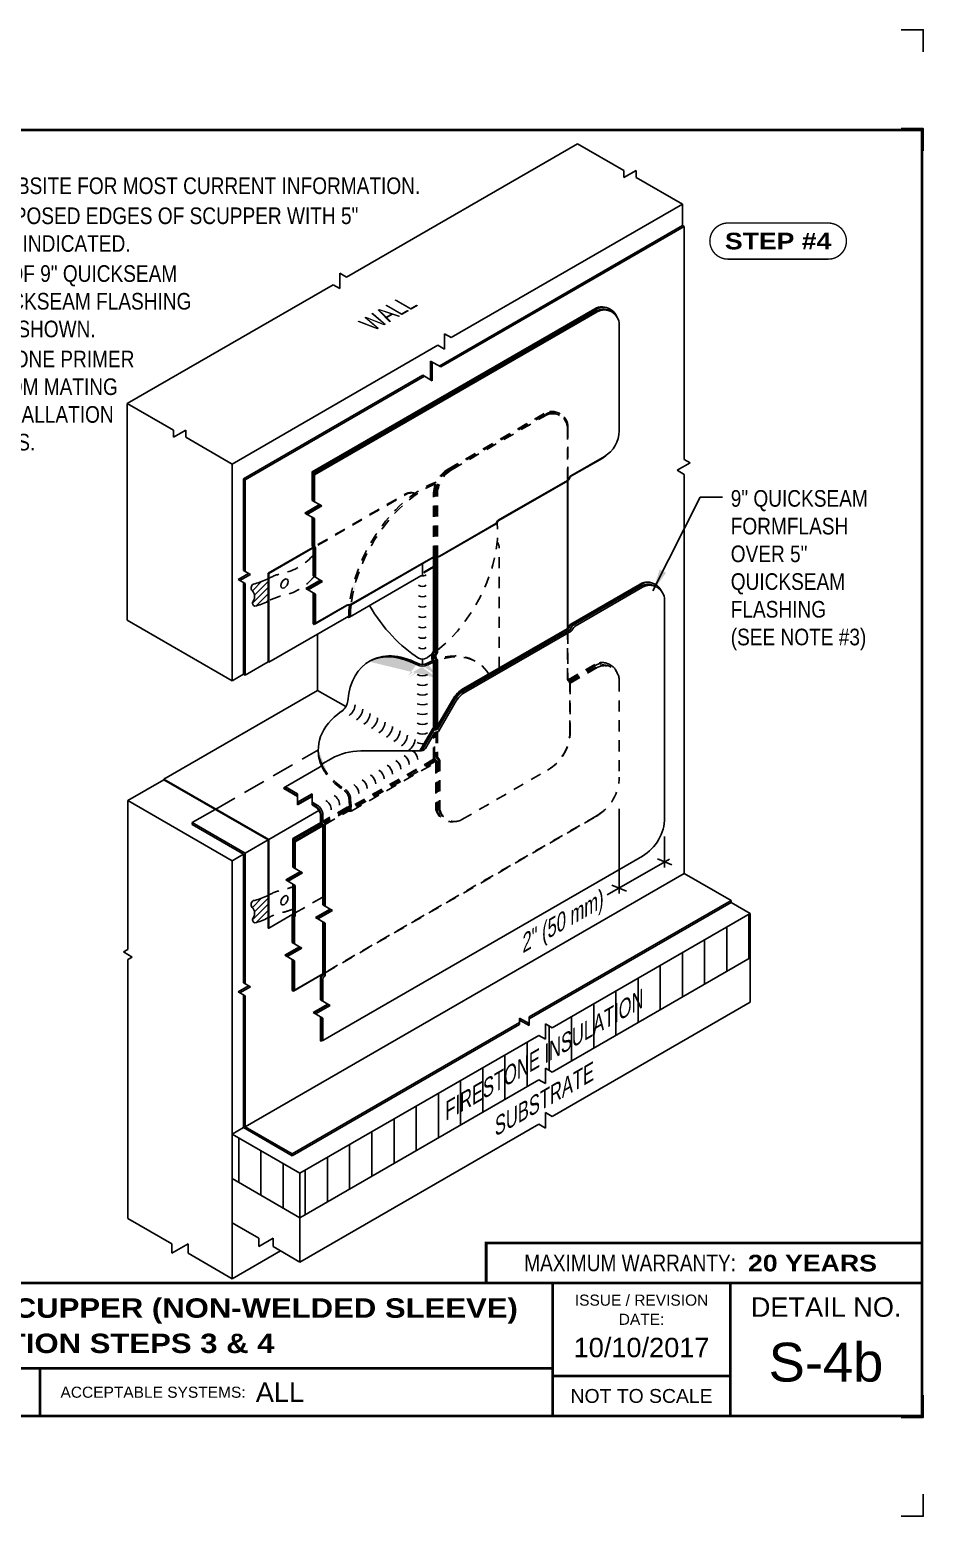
# Model space of a CAD drawing. Header units: inches. Extents: x 277.4 to 297.5, y 38.5 to 55.2.
# Drawn here: x 287.41 to 297.48, y 38.45 to 55.21 of the extents above; entities that cross this region are included whole.
import ezdxf
from ezdxf.enums import TextEntityAlignment as Align

# ---------------------------------------------------------------- set-up
doc = ezdxf.new("R2010")
doc.units = ezdxf.units.IN
doc.header["$MEASUREMENT"] = 0
doc.linetypes.add('HIDDEN', pattern=[0.375, 0.25, -0.125])
doc.linetypes.add('HIDDEN2', pattern=[0.1875, 0.125, -0.0625])
doc.layers.get('0').update_dxf_attribs({"linetype": 'CONTINUOUS'})
doc.layers.get('DEFPOINTS').update_dxf_attribs({"linetype": 'CONTINUOUS'})
for name, color, linetype in [('FSBP-ACCESSORY-OTHER', 7, 'CONTINUOUS'), ('FSBP-ANNO-NOTE', 7, 'CONTINUOUS'), ('FSBP-INSULATION', 7, 'CONTINUOUS'), ('FSBP-MEMBRANE', 7, 'CONTINUOUS'), ('FSBP-SEALANTS', 1, 'CONTINUOUS'), ('FSBP-SUBSTRATE-GENERIC', 9, 'CONTINUOUS'), ('FSBP-TTLB', 7, 'CONTINUOUS'), ('FSBP-TTLB-BORDER', 7, 'CONTINUOUS'), ('FSBP-TTLB-TEXT', 7, 'CONTINUOUS'), ('FSBP-WALL-CURB', 9, 'CONTINUOUS')]:
    doc.layers.add(name, color=color, linetype=linetype)
doc.styles.add('FSBP_ARIAL', font='arial.ttf')
doc.styles.add('FSBP_ARIAL_BOLD', font='')
doc.styles.add('FSBP_ARIAL_NAR', font='ARIALN.TTF')
doc.styles.get('FSBP_ARIAL_BOLD').set_extended_font_data('Arial Black')
doc.dimstyles.new('FSBP-LEADER', dxfattribs={"dimtxt": 0.1875, "dimasz": 0.25, "dimexe": 0.0625, "dimexo": 0.125, "dimgap": 0.125, "dimtad": 0, "dimtih": 1, "dimtoh": 1, "dimdec": 4, "dimzin": 0, "dimdsep": 46, "dimlunit": 4, "dimtxsty": 'FSBP_ARIAL_NAR', "dimcen": 0.09375, "dimclrd": 256, "dimclre": 256, "dimclrt": 256, "dimadec": 0, "dimazin": 0, "dimtfac": 1, "dimtdec": 4, "dimtofl": 0, "dimtmove": 0, "dimatfit": 3, "dimfxl": 0, "dimtolj": 1, "dimtzin": 0, "dimlwd": -1, "dimlwe": -1, "dimarcsym": 0})

# ---------------------------------------------------------------- blocks, each defined once
blk = doc.blocks.new('TTLB-EPDM_2')
at = {"layer": 'DEFPOINTS', "linetype": 'Continuous', "ltscale": 1.75}
for points in [[(20.016, 13.881), (20.016, 14.131), (19.766, 14.131)], [(20.016, -2.381), (20.016, -2.631), (19.766, -2.631)]]:
    blk.add_lwpolyline(points, dxfattribs=at)
at = {"layer": 'DEFPOINTS', "color": 1}
for points in [[(20.016, 12.766), (20.016, 13.016), (19.766, 13.016)], [(20.016, -1.266), (20.016, -1.516), (19.766, -1.516)]]:
    blk.add_lwpolyline(points, dxfattribs=at)
at = {"layer": 'FSBP-TTLB', "const_width": 0.0312}
blk.add_lwpolyline([(15.09, 0), (20, 0), (20, 0.451), (15.09, 0.451)], close=True, dxfattribs=at)
for points in [[(0, 0), (0, -1.5), (20, -1.5), (20, 0), (0, 0)], [(15.84, 0), (15.84, -0.964)], [(17.841, 0), (17.841, -1.5)], [(20, 0), (20, -1.5)], [(4.825, -0.964), (15.84, -0.964)], [(15.84, -0.964), (15.84, -1.5)], [(15.84, -1.049), (17.841, -1.049)]]:
    blk.add_lwpolyline(points, dxfattribs=at)
at = {"layer": 'FSBP-TTLB-BORDER', "const_width": 0.0312}
blk.add_lwpolyline([(20, 0), (20, 13), (0, 13), (0, 0)], dxfattribs=at)
at = {"layer": 'FSBP-TTLB-TEXT', "const_width": 0.0312}
blk.add_lwpolyline([(10.062, -0.964), (10.062, -1.5)], dxfattribs=at)
at = {"layer": 'FSBP-TTLB-TEXT', "style": 'FSBP_ARIAL_NAR'}
blk.add_text('MAXIMUM WARRANTY:', height=0.1875, dxfattribs=at).set_placement((17.905, 0.226), align=Align.MIDDLE_RIGHT)
at = {"layer": 'FSBP-TTLB-TEXT', "style": 'FSBP_ARIAL'}
for s, height, p in [('ISSUE / REVISION', 0.125, (16.841, -0.194)), ('DETAIL NO.', 0.2188, (18.921, -0.272)), ('DATE:', 0.125, (16.841, -0.41)), ('NOT TO SCALE', 0.15625, (16.841, -1.274))]:
    blk.add_text(s, height=height, dxfattribs=at).set_placement(p, align=Align.MIDDLE_CENTER)
blk.add_text('ACCEPTABLE SYSTEMS:', height=0.125, dxfattribs=at).set_placement((10.293, -1.232), align=Align.MIDDLE_LEFT)
at = {"layer": 'FSBP-TTLB-TEXT'}
for tag, height, style, p in [('MAXIMUM_WARRANTY', 0.188, 'FSBP_ARIAL_BOLD', (18.04, 0.224)), ('ACCPT_SYSTEMS', 0.219, 'FSBP_ARIAL', (12.494, -1.232))]:
    blk.add_attdef(tag, text='', height=height, dxfattribs=dict(at, style=style)).set_placement(p, align=Align.MIDDLE_LEFT)
for tag, height, style, p in [('DETAIL_DESCP_LINE_1', 0.219, 'FSBP_ARIAL_BOLD', (10.331, -0.283)), ('DETAIL_DESCP_LINE_2', 0.219, 'FSBP_ARIAL_BOLD', (10.331, -0.681)), ('ISSUE_REV_DATE', 0.219, 'FSBP_ARIAL', (16.841, -0.728)), ('DETAIL_NUMBER', 0.438, 'FSBP_ARIAL', (18.919, -0.893))]:
    blk.add_attdef(tag, text='', height=height, dxfattribs=dict(at, style=style)).set_placement(p, align=Align.MIDDLE_CENTER)

msp = doc.modelspace()

# ---------------------------------------------------------------- hatches: boundary and pattern name
at = {"layer": 'FSBP-ACCESSORY-OTHER'}
h = msp.add_hatch(dxfattribs=at)
h.set_pattern_fill('STEEL', color=256, scale=0.25, angle=90, style=0)
h.set_pattern_definition([(135, (114.723633, 25.63342), (-0.022097087, -0.022097087), []), (135, (114.708008, 25.63342), (-0.022097087, -0.022097087), [])])
h.paths.add_polyline_path([(290.602, 49.368, 0.060284), (290.601, 49.375), (290.096, 49.083), (290.102, 49.08)])
h = msp.add_hatch(dxfattribs=at)
h.set_pattern_fill('STEEL', color=256, scale=0.25, style=0)
h.set_pattern_definition([(45, (25.03788, -33.833046), (-0.022097087, 0.022097087), []), (45, (25.03788, -33.81742), (-0.022097087, 0.022097087), [])])
h.paths.add_polyline_path([(290.102, 49.08), (290.096, 49.083), (290.096, 48.083), (290.102, 48.08)])
h = msp.add_hatch(dxfattribs=at)
h.set_pattern_fill('STEEL', color=256, scale=0.25, style=0)
h.set_pattern_definition([(45, (25.03788, -34.333046), (-0.022097087, 0.022097087), []), (45, (25.03788, -34.31742), (-0.022097087, 0.022097087), [])])
h.paths.add_polyline_path([(290.102, 46.08), (289.505, 46.424), (289.498, 46.421), (290.096, 46.076), (290.096, 45.083), (290.102, 45.08)])
h.paths.add_polyline_path([(288.921, 46.762), (288.921, 46.754), (289.498, 46.421), (289.505, 46.424)])
at = {"layer": 'FSBP-INSULATION'}
h = msp.add_hatch(dxfattribs=at)
h.set_pattern_fill('LINE', color=256, scale=2, angle=90, style=0)
h.set_pattern_definition([(90, (138.76437, 25.63096), (-0.25, 2e-17), [])])
h.paths.add_polyline_path([(290.454, 42.317), (290.454, 41.817), (293.146, 43.372), (293.222, 43.328), (293.222, 43.502), (293.297, 43.458), (295.529, 44.747), (295.529, 45.247), (293.297, 43.958), (293.222, 44.002), (293.222, 43.828), (293.146, 43.872)])
h.paths.add_polyline_path([(290.454, 42.317), (289.69, 42.758), (289.69, 42.258), (290.454, 41.817)])
h.paths.add_polyline_path([(292.036, 42.845), (294.478, 44.19), (294.478, 44.526), (292.036, 43.181)], flags=24)
at = {"layer": 'FSBP-MEMBRANE'}
h = msp.add_hatch(color=256, dxfattribs=at)
h.paths.add_polyline_path([(294.784, 52.992), (294.765, 53.004), (292.022, 51.42), (292.042, 51.409)])
h.paths.add_polyline_path([(291.946, 51.464), (291.927, 51.476), (291.927, 51.265), (291.946, 51.253)])
h.paths.add_polyline_path([(291.859, 51.304), (291.84, 51.315), (289.817, 50.147), (289.837, 50.136)])
h.paths.add_polyline_path([(289.837, 50.136), (289.817, 50.147), (289.817, 49.114), (289.837, 49.103)])
h.paths.add_polyline_path([(289.896, 49.069), (289.876, 49.08), (289.758, 49.012), (289.778, 49.001)])
h.paths.add_polyline_path([(289.837, 48.967), (289.817, 48.978), (289.817, 47.945), (289.837, 47.934)])
h = msp.add_hatch(color=256, dxfattribs=at)
h.paths.add_polyline_path([(290.628, 48.849), (290.615, 48.857), (290.615, 48.527), (290.628, 48.52)])
h.paths.add_polyline_path([(290.71, 48.992), (290.697, 49), (290.533, 48.904), (290.546, 48.897)])
h.paths.add_polyline_path([(290.628, 49.369, 0.124612), (290.623, 49.383, -0.124612), (290.619, 49.396), (290.619, 49.699), (290.606, 49.707), (290.606, 49.396, 0.124612), (290.61, 49.382, -0.124612), (290.615, 49.369), (290.615, 49.047), (290.628, 49.04)])
h.paths.add_polyline_path([(290.701, 49.842), (290.688, 49.849), (290.523, 49.754), (290.536, 49.747)])
h.paths.add_polyline_path([(290.619, 50.192), (290.606, 50.199), (290.606, 49.897), (290.619, 49.889)])
h.paths.add_polyline_path([(293.469, 51.838), (293.469, 51.853), (290.606, 50.199), (290.619, 50.192)])
h.paths.add_polyline_path([(293.802, 52.03, -0.255923), (293.962, 52.033, 0.280048), (293.789, 52.037), (293.469, 51.853), (293.469, 51.838)])
for points in [[(292.003, 49.265, -0.045299), (291.99, 49.265, 0.00259), (291.99, 49.266), (291.99, 48.195, -0.145855), (291.981, 48.176, 0.145855), (291.972, 48.158), (291.972, 48.132, 0.145855), (291.981, 48.114, -0.145855), (291.99, 48.095), (291.99, 47.345, 0.056783), (291.996, 47.35), (292.003, 47.36), (292.003, 48.099, 0.145855), (291.994, 48.118, -0.145855), (291.985, 48.136), (291.985, 48.154, -0.145855), (291.994, 48.172, 0.145855), (292.003, 48.191)], [(293.509, 48.431, 0.219395), (293.53, 48.458, -0.108413), (293.582, 48.503), (294.313, 48.925, -0.250594), (294.47, 48.93, 0.285456), (294.294, 48.936), (293.532, 48.496, 0.219395), (293.511, 48.469, -0.219395), (293.491, 48.442), (292.305, 47.758, 0.131652), (292.183, 47.636), (292.004, 47.326, -0.16688), (291.982, 47.318, 0.16688), (291.96, 47.31), (291.829, 47.082, 0.16329), (291.869, 47.108), (291.97, 47.283, -0.16688), (291.992, 47.292, 0.16688), (292.014, 47.3), (292.202, 47.625, -0.131652), (292.324, 47.747)], [(290.712, 44.067), (290.693, 44.078), (290.693, 43.827), (290.712, 43.816)]]:
    msp.add_hatch(color=256, dxfattribs=at).paths.add_polyline_path(points)
h = msp.add_hatch(color=256, dxfattribs=at)
edge = h.paths.add_edge_path()
edge.add_ellipse((291.853, 49.07), major_axis=(-0.587, -1.016), ratio=0.57735, start_angle=307.1534, end_angle=314.0635, ccw=False)
edge.add_arc((291.012, 48.768), 0.0453, 269.6166, 294.0903, ccw=False)
edge.add_ellipse((291.835, 49.08), major_axis=(-0.587, -1.016), ratio=0.57735, start_angle=307.9427, end_angle=315)
edge.add_line((291.005, 48.601), (290.988, 48.591))
edge.add_line((290.988, 48.591), (290.991, 48.589))
edge.add_arc((291.002, 48.607), 0.0208, 240, 299.5978)
edge.add_line((291.012, 48.589), (291.012, 48.589))
edge.add_arc((291.002, 48.607), 0.0208, 300.4022, 358.0248)
h = msp.add_hatch(color=256, dxfattribs=at)
edge = h.paths.add_edge_path()
edge.add_ellipse((291.835, 47.08), major_axis=(0.587, -1.016), ratio=0.57735, start_angle=138.8588, end_angle=180.8455)
edge.add_ellipse((291.818, 47.07), major_axis=(0.587, -1.016), ratio=0.57735, start_angle=137.7928, end_angle=179.1545, ccw=False)
edge.add_arc((291.835, 48.162), 0.125, 245.9624, 296.1324)
edge.add_ellipse((291.853, 47.07), major_axis=(-0.587, -1.016), ratio=0.57735, start_angle=577.6643, end_angle=582.2072, ccw=False)
edge.add_line((291.959, 48.082), (291.959, 48.084))
edge.add_arc((291.923, 48.079), 0.0358, 8.4871, 30.2925)
edge.add_ellipse((291.835, 47.08), major_axis=(-0.587, -1.016), ratio=0.57735, start_angle=576.7703, end_angle=581.1412)
edge.add_arc((291.835, 48.18), 0.125, 243.4595, 296.5405, ccw=False)
h = msp.add_hatch(color=256, dxfattribs=at)
edge = h.paths.add_edge_path()
edge.add_ellipse((291.835, 47.1), major_axis=(-1.174, 0), ratio=0.57735, start_angle=0.8455, end_angle=14.9355, ccw=False)
edge.add_ellipse((291.835, 47.08), major_axis=(1.174, 0), ratio=0.57735, start_angle=179.1545, end_angle=193.9609)
edge.add_arc((290.652, 46.94), 0.05, 332.4786, 334.6534)
edge.add_arc((290.742, 46.897), 0.05, 145.1773, 154.6534, ccw=False)
h = msp.add_hatch(color=256, dxfattribs=at)
h.paths.add_polyline_path([(290.292, 46.674), (290.292, 46.674), (290.292, 46.653), (290.426, 46.575), (290.426, 46.597)])
h.paths.add_polyline_path([(290.591, 46.575), (290.591, 46.597), (290.426, 46.502), (290.426, 46.48)])
h.paths.add_polyline_path([(290.65, 46.468), (290.591, 46.502), (290.591, 46.48), (290.631, 46.457, -0.267949), (290.693, 46.349), (290.693, 46.285, 0.153487), (290.706, 46.262, -0.153487), (290.719, 46.239), (290.719, 45.339), (290.738, 45.329), (290.738, 46.25, 0.153487), (290.725, 46.273, -0.153487), (290.712, 46.296), (290.712, 46.36, 0.267949)])
h.paths.add_polyline_path([(290.82, 45.281), (290.802, 45.292), (290.637, 45.197), (290.656, 45.186)])
h.paths.add_polyline_path([(290.738, 45.138), (290.719, 45.149), (290.719, 44.564, -0.153487), (290.706, 44.541, 0.153487), (290.693, 44.519), (290.693, 44.268), (290.712, 44.257), (290.712, 44.508, -0.153487), (290.725, 44.531, 0.153487), (290.738, 44.553)])
h.paths.add_polyline_path([(290.794, 44.21), (290.776, 44.22), (290.611, 44.125), (290.63, 44.114)])
h = msp.add_hatch(color=256, dxfattribs=at)
h.paths.add_polyline_path([(295.312, 45.372), (295.312, 45.394), (293.036, 44.08), (293.036, 44.058)])
h.paths.add_polyline_path([(292.93, 44.066), (292.93, 44.044), (293.036, 43.983), (293.036, 44.005)])
h.paths.add_polyline_path([(292.93, 43.997), (292.93, 44.019), (290.365, 42.538), (290.365, 42.516)])
h.paths.add_polyline_path([(289.837, 44.317), (289.817, 44.328), (289.817, 42.832), (290.365, 42.516), (290.365, 42.538), (289.837, 42.843)])
h.paths.add_polyline_path([(289.896, 44.419), (289.876, 44.43), (289.758, 44.362), (289.778, 44.351)])
h.paths.add_polyline_path([(289.837, 45.926), (289.24, 46.271), (289.24, 46.249), (289.817, 45.915), (289.817, 44.464), (289.837, 44.453)])
h = msp.add_hatch(color=256, dxfattribs=at)
h.paths.add_polyline_path([(290.393, 44.714), (290.38, 44.721), (290.38, 44.392), (290.393, 44.384)])
h.paths.add_polyline_path([(290.475, 44.856), (290.462, 44.864), (290.298, 44.769), (290.311, 44.761)])
h.paths.add_polyline_path([(290.393, 45.199, -0.164799), (290.398, 45.213, 0.164799), (290.402, 45.226), (290.402, 45.563), (290.389, 45.571), (290.389, 45.234, -0.164799), (290.385, 45.22, 0.164799), (290.38, 45.207), (290.38, 44.911), (290.393, 44.904)])
h.paths.add_polyline_path([(290.485, 45.706), (290.472, 45.714), (290.307, 45.618), (290.32, 45.611)])
h.paths.add_polyline_path([(290.402, 46.056), (290.389, 46.064), (290.389, 45.761), (290.402, 45.754)])
h.paths.add_polyline_path([(290.712, 46.235, 0.075686), (290.707, 46.247), (290.389, 46.064), (290.402, 46.056)])
at = {"layer": 'FSBP-SEALANTS'}
h = msp.add_hatch(dxfattribs=at)
h.set_pattern_fill('ANSI31', color=256, scale=0.4, style=0)
h.set_pattern_definition([(45, (31.12521, -51.587417), (-0.035355339, 0.035355339), [])])
h.paths.add_polyline_path([(290.096, 49.022, -0.065045), (289.945, 48.965, 0.622721), (289.917, 48.887, -0.36093), (289.927, 48.768, 0.501334), (289.945, 48.712, 0.065045), (290.096, 48.768)])
h = msp.add_hatch(dxfattribs=at)
h.set_pattern_fill('ANSI31', color=256, scale=0.4, style=0)
h.set_pattern_definition([(45, (31.12521, -55.157913), (-0.035355339, 0.035355339), [])])
h.paths.add_polyline_path([(290.096, 45.451, -0.065045), (289.945, 45.395, 0.622721), (289.917, 45.316, -0.36093), (289.927, 45.197, 0.501334), (289.945, 45.141, 0.065045), (290.096, 45.198)])

# ---------------------------------------------------------------- linework, layer by layer
at = {"layer": 'FSBP-ACCESSORY-OTHER'}
for p, q in [((290.096, 48.083), (290.096, 49.083)), ((290.096, 49.083), (290.102, 49.08)), ((290.102, 48.08), (290.102, 49.08)), ((291.835, 49.052), (291.835, 49.08)), ((291.835, 48.055), (291.835, 48.115)), ((290.102, 48.08), (290.096, 48.083)), ((290.654, 47.762), (288.921, 46.762)), ((290.102, 46.08), (288.921, 46.762)), ((288.921, 46.754), (288.921, 46.762)), ((288.921, 46.754), (290.096, 46.076)), ((290.669, 46.407), (290.102, 46.08)), ((290.096, 46.076), (290.096, 45.083)), ((290.096, 45.083), (290.102, 45.08))]:
    msp.add_line(p, q, dxfattribs=at)
at = {"layer": 'FSBP-ACCESSORY-OTHER', "linetype": 'Continuous'}
for p, q in [((291.005, 48.601), (290.102, 48.08)), ((290.654, 47.762), (290.654, 48.398)), ((290.654, 47.762), (290.971, 47.579))]:
    msp.add_line(p, q, dxfattribs=at)
at = {"layer": 'FSBP-ACCESSORY-OTHER', "linetype": 'HIDDEN2', "flags": 128}
for points in [[(291.749, 49.984, 0.228645), (291.641, 49.976), (290.621, 49.387)], [(291.748, 49.983, 0.210649), (291.648, 49.972), (290.624, 49.381)], [(291.769, 49.974, 0.00333), (291.768, 49.975, 0.00333)], [(292.701, 48.016), (292.701, 49.364, 0.159264), (292.677, 49.437)]]:
    msp.add_lwpolyline(points, format="xyb", dxfattribs=at)
at = {"layer": 'FSBP-ACCESSORY-OTHER', "flags": 128}
for points in [[(290.601, 49.375), (290.096, 49.083)], [(290.602, 49.368), (290.102, 49.08)]]:
    msp.add_lwpolyline(points, dxfattribs=at)
at = {"layer": 'FSBP-ACCESSORY-OTHER', "linetype": 'HIDDEN2', "flags": 128}
for points in [[(291.835, 49.08), (291.835, 49.191)], [(291.959, 49.159), (291.835, 49.088)], [(291.959, 49.151), (291.835, 49.08)]]:
    msp.add_lwpolyline(points, dxfattribs=at)
at = {"layer": 'FSBP-ACCESSORY-OTHER'}
for points in [[(290.102, 46.08), (290.102, 45.08)], [(290.102, 45.08), (290.376, 45.238)]]:
    msp.add_lwpolyline(points, dxfattribs=at)
at = {"layer": 'FSBP-ACCESSORY-OTHER', "linetype": 'HIDDEN2'}
msp.add_lwpolyline([(290.402, 45.253), (290.712, 45.432)], dxfattribs=at)
at = {"layer": 'FSBP-ACCESSORY-OTHER', "linetype": 'Continuous'}
for centre in [(290.28, 48.967), (290.279, 45.396)]:
    msp.add_ellipse(centre, major_axis=(-0.0287, -0.0497), ratio=0.57735, dxfattribs=at)
at = {"layer": 'FSBP-ANNO-NOTE'}
for p, q in [((294.052, 45.471), (294.052, 46.427)), ((294.563, 45.766), (294.563, 46.114)), ((294.617, 45.86), (293.918, 45.456)), ((294.644, 45.794), (294.482, 45.863)), ((294.133, 45.498), (293.97, 45.568))]:
    msp.add_line(p, q, dxfattribs=at)
at = {"layer": 'FSBP-ANNO-NOTE', "const_width": 0.0156}
msp.add_lwpolyline([(295.277, 52.625), (296.409, 52.625, 1), (296.409, 53.032), (295.277, 53.032, 1)], format="xyb", close=True, dxfattribs=at)
at = {"layer": 'FSBP-INSULATION', "linetype": 'Continuous'}
for p, q in [((295.529, 45.247), (295.312, 45.372)), ((293.297, 43.958), (295.529, 45.247)), ((295.529, 45.247), (295.529, 44.747)), ((293.297, 43.458), (295.529, 44.747)), ((293.222, 43.828), (293.222, 44.002)), ((293.222, 44.002), (293.297, 43.958)), ((290.454, 42.317), (293.146, 43.872)), ((293.222, 43.828), (293.146, 43.872)), ((293.222, 43.328), (293.222, 43.502)), ((293.222, 43.502), (293.297, 43.458)), ((290.454, 41.817), (293.146, 43.372)), ((293.222, 43.328), (293.146, 43.372)), ((289.69, 42.758), (289.817, 42.832)), ((290.454, 42.317), (289.69, 42.758)), ((289.69, 42.758), (289.69, 42.258)), ((289.69, 42.258), (290.454, 41.817)), ((290.454, 42.317), (290.454, 41.817))]:
    msp.add_line(p, q, dxfattribs=at)
at = {"layer": 'FSBP-MEMBRANE', "linetype": 'Continuous'}
for p, q in [((294.765, 53.004), (292.022, 51.42)), ((294.784, 52.992), (292.042, 51.409)), ((294.784, 52.992), (294.765, 53.004)), ((294.784, 50.365), (294.784, 52.992)), ((291.927, 51.476), (292.042, 51.409)), ((291.927, 51.476), (291.927, 51.265)), ((291.946, 51.464), (291.946, 51.253)), ((291.84, 51.315), (289.817, 50.147)), ((291.859, 51.304), (289.837, 50.136)), ((291.946, 51.253), (291.84, 51.315)), ((294.85, 50.327), (294.706, 50.244)), ((294.85, 50.327), (294.784, 50.365)), ((289.817, 50.147), (289.837, 50.136)), ((289.817, 50.147), (289.817, 49.114)), ((289.837, 50.136), (289.837, 49.103)), ((294.706, 50.244), (294.784, 50.198)), ((294.784, 45.699), (294.784, 50.198)), ((290.675, 49.857), (290.51, 49.762)), ((290.688, 49.849), (290.523, 49.754)), ((290.701, 49.842), (290.536, 49.747)), ((290.701, 49.842), (290.593, 49.904)), ((290.51, 49.762), (290.619, 49.699)), ((289.896, 49.069), (289.817, 49.114)), ((289.876, 49.08), (289.758, 49.012)), ((289.758, 49.012), (289.837, 48.967)), ((289.896, 49.069), (289.778, 49.001)), ((289.817, 48.978), (289.817, 47.945)), ((289.837, 48.967), (289.837, 47.934)), ((290.684, 49.007), (290.52, 48.912)), ((290.697, 49), (290.533, 48.904)), ((290.71, 48.992), (290.546, 48.897)), ((290.71, 48.992), (290.602, 49.055)), ((290.52, 48.912), (290.628, 48.849)), ((290.591, 46.597), (290.426, 46.502)), ((290.426, 46.472), (290.426, 46.597)), ((290.591, 46.575), (290.426, 46.48)), ((290.591, 46.567), (290.426, 46.472)), ((290.591, 46.597), (290.591, 46.472)), ((289.817, 45.915), (289.817, 44.464)), ((289.837, 45.926), (289.837, 44.453)), ((290.485, 45.706), (290.376, 45.769)), ((289.837, 42.843), (294.784, 45.699)), ((290.459, 45.721), (290.294, 45.626)), ((290.294, 45.626), (290.402, 45.563)), ((290.472, 45.714), (290.307, 45.618)), ((290.485, 45.706), (290.32, 45.611)), ((290.794, 45.296), (290.63, 45.201)), ((290.802, 45.292), (290.637, 45.197)), ((290.82, 45.281), (290.656, 45.186)), ((290.82, 45.281), (290.712, 45.344)), ((293.036, 44.08), (295.312, 45.394)), ((293.036, 44.058), (295.312, 45.372)), ((295.312, 45.372), (295.312, 45.394)), ((290.63, 45.201), (290.738, 45.138)), ((290.45, 44.871), (290.285, 44.776)), ((290.285, 44.776), (290.393, 44.714)), ((290.462, 44.864), (290.298, 44.769)), ((290.475, 44.856), (290.311, 44.761)), ((290.475, 44.856), (290.367, 44.919)), ((289.876, 44.43), (289.758, 44.362)), ((289.896, 44.419), (289.778, 44.351)), ((289.896, 44.419), (289.817, 44.464)), ((289.758, 44.362), (289.837, 44.317)), ((289.817, 44.328), (289.817, 42.832)), ((289.837, 44.317), (289.837, 42.843)), ((290.794, 44.21), (290.686, 44.272)), ((290.768, 44.225), (290.604, 44.129)), ((290.604, 44.129), (290.712, 44.067)), ((290.776, 44.22), (290.611, 44.125)), ((290.794, 44.21), (290.63, 44.114)), ((290.365, 42.538), (292.93, 44.019)), ((290.365, 42.516), (292.93, 43.997)), ((292.93, 44.066), (293.036, 44.005)), ((292.93, 44.066), (292.93, 43.997)), ((293.036, 43.983), (292.93, 44.044)), ((293.036, 43.983), (293.036, 44.08)), ((290.365, 42.516), (289.817, 42.832))]:
    msp.add_line(p, q, dxfattribs=at)
at = {"layer": 'FSBP-MEMBRANE'}
for p, q in [((290.593, 50.228), (290.606, 50.22)), ((290.606, 50.22), (290.606, 50.199)), ((290.619, 50.192), (290.606, 50.199)), ((292.003, 49.272), (292.003, 49.286)), ((291.012, 48.589), (291.818, 49.054)), ((290.615, 48.507), (290.602, 48.514)), ((290.628, 48.52), (290.615, 48.527)), ((290.615, 48.527), (290.615, 48.507)), ((290.628, 48.52), (290.628, 48.52)), ((290.991, 48.589), (290.988, 48.591)), ((289.837, 47.934), (289.817, 47.945)), ((290.096, 48.083), (289.837, 47.934)), ((290.274, 46.663), (290.292, 46.674)), ((290.274, 46.663), (290.274, 46.655)), ((290.292, 46.653), (290.274, 46.663)), ((290.274, 46.655), (290.426, 46.567)), ((290.292, 46.674), (290.292, 46.674)), ((290.292, 46.674), (290.292, 46.653)), ((290.292, 46.674), (290.426, 46.597)), ((290.292, 46.653), (290.426, 46.575)), ((290.591, 46.502), (290.65, 46.468)), ((290.591, 46.48), (290.631, 46.457)), ((289.24, 46.271), (289.498, 46.421)), ((289.837, 45.926), (289.24, 46.271)), ((289.24, 46.271), (289.24, 46.249)), ((290.693, 46.349), (290.693, 46.285)), ((290.712, 46.36), (290.712, 46.296)), ((289.817, 45.915), (289.24, 46.249)), ((290.719, 46.239), (290.719, 45.339)), ((290.738, 46.25), (290.738, 45.329)), ((290.096, 46.076), (289.837, 45.926)), ((290.376, 46.092), (290.389, 46.085)), ((290.389, 46.064), (290.402, 46.056)), ((295.312, 45.394), (294.784, 45.699)), ((290.719, 45.149), (290.719, 44.564)), ((290.738, 45.138), (290.738, 44.553)), ((290.38, 44.371), (290.71, 44.561)), ((290.393, 44.384), (290.712, 44.568)), ((290.38, 44.371), (290.367, 44.378)), ((290.393, 44.384), (290.38, 44.392)), ((290.393, 44.384), (290.393, 44.384)), ((290.686, 43.81), (290.693, 43.806)), ((290.712, 43.816), (290.693, 43.827)), ((290.693, 43.806), (290.711, 43.817)), ((290.693, 43.806), (290.693, 43.806)), ((290.365, 42.538), (289.837, 42.843)), ((290.365, 42.516), (290.365, 42.538))]:
    msp.add_line(p, q, dxfattribs=at)
at = {"layer": 'FSBP-MEMBRANE', "linetype": 'HIDDEN2'}
for p, q in [((293.477, 47.882), (293.776, 48.055)), ((293.484, 47.871), (293.789, 48.047)), ((293.496, 47.857), (293.789, 48.026)), ((293.5, 47.845), (293.5, 47.3)), ((291.985, 46.95), (291.985, 46.455)), ((291.998, 46.957), (291.998, 46.448)), ((290.738, 44.578), (293.789, 46.339))]:
    msp.add_line(p, q, dxfattribs=at)
at = {"layer": 'FSBP-MEMBRANE', "linetype": 'HIDDEN'}
msp.add_line((289.505, 46.424), (290.662, 47.092), dxfattribs=at)
at = {"layer": 'FSBP-MEMBRANE', "flags": 128}
for points in [[(290.593, 49.904), (290.593, 50.228), (293.776, 52.065, -0.280012), (293.949, 52.061)], [(290.606, 50.22), (293.789, 52.058, -0.470217), (294.029, 51.969)], [(290.606, 49.897), (290.606, 50.199), (293.789, 52.037, -0.280041), (293.962, 52.033)], [(290.619, 49.889), (290.619, 50.192), (293.802, 52.03, -0.57735), (294.052, 51.885), (294.052, 50.689, -0.267949), (293.885, 50.4), (293.507, 50.182, 0.219395), (293.487, 50.155, -0.19907), (293.469, 50.13)]]:
    msp.add_lwpolyline(points, format="xyb", dxfattribs=at)
at = {"layer": 'FSBP-MEMBRANE', "linetype": 'HIDDEN2'}
for points in [[(292.125, 50.258), (293.211, 50.885)], [(293.474, 48.411), (293.474, 47.89)], [(291.972, 47.003), (291.972, 47.285)], [(291.959, 46.995), (291.959, 47.263)]]:
    msp.add_lwpolyline(points, dxfattribs=at)
for points in [[(292.138, 50.25), (293.224, 50.877, -0.57735), (293.474, 50.733), (293.474, 50.134)], [(292.169, 50.253), (293.219, 50.86, -0.57735), (293.469, 50.715), (293.469, 50.13)], [(293.379, 50.863, 0.280048), (293.206, 50.867)], [(293.385, 50.881, 0.280048), (293.211, 50.885)], [(291.959, 49.268), (291.959, 49.969, -0.267949), (292.125, 50.258)], [(291.972, 49.271), (291.972, 49.962, -0.267949), (292.138, 50.25)], [(291.99, 49.272), (291.99, 49.972, -0.267949), (292.156, 50.261)], [(292.003, 49.272), (292.003, 49.965, -0.267949), (292.169, 50.253)], [(292.003, 47.293), (292.003, 47.021, 0.153487), (292.016, 46.998, -0.153487), (292.029, 46.975), (292.029, 46.45, 0.57735), (292.279, 46.306), (293.245, 46.864, 0.267949), (293.495, 47.297), (293.495, 47.842, 0.153487), (293.482, 47.865, -0.153487), (293.469, 47.887), (293.469, 48.408)], [(293.5, 47.845), (293.802, 48.019, -0.577373), (294.052, 47.875), (294.052, 46.785, -0.267949), (293.802, 46.352), (290.738, 44.583)], [(293.474, 47.89, 0.153487), (293.487, 47.868, -0.153487), (293.5, 47.845, 9.315495)], [(291.99, 47.291), (291.99, 47.013, 0.153487), (292.003, 46.99, -0.153487), (292.016, 46.968), (292.016, 46.458, 0.280048), (292.105, 46.31)], [(291.961, 46.987), (291.032, 46.451, -0.137329), (291.009, 46.448, 0.137329), (290.987, 46.444), (290.715, 46.287)], [(291.968, 46.976), (291.034, 46.437, -0.137329), (291.012, 46.434, 0.137329), (290.989, 46.431), (290.722, 46.276)], [(291.98, 46.962), (291.038, 46.418, -0.137329), (291.015, 46.415, 0.137329), (290.992, 46.412), (290.733, 46.262)], [(290.738, 46.25), (290.995, 46.398, -0.137329), (291.017, 46.401, 0.137329), (291.04, 46.405), (291.985, 46.95)], [(291.959, 46.995, 0.153487), (291.972, 46.972, -0.153487), (291.985, 46.95, 9.315495)], [(291.972, 47.003, 0.153487), (291.985, 46.98, -0.153487), (291.998, 46.957, 9.315495)], [(291.007, 46.538, 0.235842), (290.951, 46.634)]]:
    msp.add_lwpolyline(points, format="xyb", dxfattribs=at)
at = {"layer": 'FSBP-MEMBRANE'}
for points in [[(293.914, 50.419, -0.050608), (293.859, 50.379), (293.513, 50.18, 0.219395), (293.492, 50.153, -0.219395), (293.472, 50.126)], [(290.602, 49.055), (290.602, 49.368, 0.124612), (290.597, 49.382, -0.124612), (290.593, 49.395), (290.593, 49.714)], [(290.615, 49.047), (290.615, 49.369, 0.124612), (290.61, 49.382, -0.124612), (290.606, 49.396), (290.606, 49.707)], [(290.628, 49.04), (290.628, 49.369, 0.124612), (290.623, 49.383, -0.124612), (290.619, 49.396), (290.619, 49.699)], [(292.666, 49.641), (292.026, 49.271, -0.134379), (291.99, 49.265, 0.134379), (291.955, 49.26), (291.03, 48.726)], [(292.663, 49.645), (292.027, 49.277, -0.134379), (291.991, 49.272, 0.134379), (291.956, 49.266), (291.031, 48.733)], [(292.689, 49.68, 0.219395), (292.675, 49.662, -0.19907), (292.663, 49.645, -0.19907)], [(292.694, 49.677, 0.219395), (292.68, 49.659, -0.219395), (292.666, 49.641)], [(291.99, 49.266), (291.99, 48.195, -0.145855), (291.981, 48.176, 0.145855), (291.972, 48.158), (291.972, 48.132, 0.145855), (291.981, 48.114, -0.145855), (291.99, 48.095), (291.99, 47.345)], [(292.003, 49.265), (292.003, 48.191, -0.145855), (291.994, 48.172, 0.145855), (291.985, 48.154), (291.985, 48.136, 0.145855), (291.994, 48.118, -0.145855), (292.003, 48.099), (292.003, 47.36)], [(290.292, 46.674), (290.681, 46.899, 0.129461), (290.697, 46.918, -0.129461), (290.713, 46.938), (290.805, 46.991, -0.131652), (291.139, 47.08), (291.806, 47.08, 0.243803), (291.869, 47.108), (291.97, 47.283, -0.16688), (291.992, 47.292, 0.16688), (292.014, 47.3), (292.202, 47.625, -0.131652), (292.324, 47.747), (293.509, 48.431, 0.219395), (293.53, 48.458, -0.108413), (293.582, 48.503), (294.313, 48.925, -0.57735), (294.563, 48.781), (294.563, 46.328, -0.267949), (294.313, 45.895), (290.712, 43.816)], [(291.806, 47.08), (291.952, 47.334, -0.16688), (291.974, 47.342, 0.16688), (291.996, 47.35), (292.176, 47.661, -0.131652), (292.298, 47.783), (293.465, 48.457, 0.219395), (293.486, 48.484, -0.219395), (293.507, 48.51), (294.287, 48.961)], [(292, 47.339), (292.183, 47.656, -0.131652), (292.305, 47.778), (293.473, 48.452, 0.219395), (293.493, 48.479, -0.219395), (293.514, 48.506), (294.294, 48.957, -0.443615), (294.529, 48.881)], [(294.287, 48.961, -0.27466), (294.457, 48.959, -0.27466)], [(294.294, 48.936, -0.285456), (294.47, 48.93, -0.285456)], [(292.004, 47.326), (292.183, 47.636, -0.131652), (292.305, 47.758), (293.491, 48.442, 0.219395), (293.511, 48.469, -0.219395), (293.532, 48.496), (294.294, 48.936)], [(291.03, 48.726, -0.134379), (291.007, 48.723, 0.134379), (290.983, 48.719)], [(291.031, 48.733, -0.134379), (291.007, 48.729, 0.134379), (290.984, 48.725)], [(291.959, 48.205, -0.145855), (291.95, 48.187, 0.145855), (291.941, 48.168, 2.072619)], [(291.959, 48.084, 0.145855), (291.95, 48.103, -0.145855), (291.941, 48.121, -2.072619)], [(291.972, 48.201, -0.145855), (291.963, 48.182, 0.145855), (291.954, 48.164, 2.072619)], [(291.972, 48.089, 0.145855), (291.963, 48.108, -0.145855), (291.954, 48.126, -2.072619)], [(291.956, 47.323, -0.16688), (291.978, 47.331, 0.16688), (292, 47.339, -2.106412)], [(291.96, 47.31, -0.16688), (291.982, 47.318, 0.16688), (292.004, 47.326, -2.106412)], [(290.591, 46.472), (290.624, 46.453, -0.267949), (290.686, 46.345), (290.686, 46.281)], [(290.686, 46.281, 0.153487), (290.699, 46.258, -0.153487), (290.712, 46.235, 9.315495)], [(290.693, 46.285, 0.153487), (290.706, 46.262, -0.153487), (290.719, 46.239, 9.315495)], [(290.712, 46.296, 0.153487), (290.725, 46.273, -0.153487), (290.738, 46.25, 9.315495)], [(290.376, 45.578), (290.376, 45.241, -0.164799), (290.372, 45.228, 0.164799), (290.367, 45.214), (290.367, 44.919)], [(290.389, 45.571), (290.389, 45.234, -0.164799), (290.385, 45.22, 0.164799), (290.38, 45.207), (290.38, 44.911)], [(290.402, 45.563), (290.402, 45.226, -0.164799), (290.398, 45.213, 0.164799), (290.393, 45.199), (290.393, 44.904)], [(290.686, 44.523, -0.153487), (290.699, 44.546, 0.153487), (290.712, 44.568, -9.315495)], [(290.693, 44.519, -0.153487), (290.706, 44.541, 0.153487), (290.719, 44.564, -9.315495)], [(290.712, 44.508, -0.153487), (290.725, 44.531, 0.153487), (290.738, 44.553, -9.315495)]]:
    msp.add_lwpolyline(points, format="xyb", dxfattribs=at)
for points in [[(293.469, 50.13), (292.689, 49.68)], [(293.472, 50.126), (292.694, 49.677)], [(293.469, 48.459), (293.469, 50.124)], [(293.474, 50.127), (293.474, 48.463)], [(291.959, 48.205), (291.959, 49.262)], [(291.972, 48.201), (291.972, 49.265)], [(290.602, 48.514), (290.602, 48.864)], [(290.615, 48.527), (290.615, 48.857)], [(290.984, 48.725), (290.628, 48.52), (290.628, 48.849)], [(290.983, 48.719), (290.615, 48.507)], [(291.941, 48.121), (291.941, 48.168)], [(291.954, 48.126), (291.954, 48.164)], [(291.959, 47.338), (291.959, 48.084)], [(291.972, 47.342), (291.972, 48.089)], [(291.816, 47.08), (291.956, 47.323)], [(291.829, 47.082), (291.96, 47.31)], [(290.689, 46.272), (290.376, 46.092)], [(290.696, 46.261), (290.389, 46.085)], [(290.707, 46.247), (290.389, 46.064)], [(290.402, 46.056), (290.712, 46.235)], [(290.712, 46.235), (290.712, 45.344)], [(290.376, 46.092), (290.376, 45.769)], [(290.389, 46.085), (290.389, 45.761)], [(290.402, 46.056), (290.402, 45.754)], [(290.712, 45.153), (290.712, 44.568)], [(290.367, 44.729), (290.367, 44.378)], [(290.38, 44.721), (290.38, 44.371)], [(290.393, 44.714), (290.393, 44.384)], [(290.686, 44.272), (290.686, 44.523)], [(290.693, 44.268), (290.693, 44.519)], [(290.712, 44.257), (290.712, 44.508)], [(290.686, 43.81), (290.686, 44.082)], [(290.693, 43.806), (290.693, 44.078)], [(290.712, 43.816), (290.712, 44.067)]]:
    msp.add_lwpolyline(points, dxfattribs=at)
for centre, radius, start, end in [((291.835, 49.019), 0.0833, 238.4529, 301.5471), ((291.835, 49.136), 0.0833, 258.1584, 301.5471), ((291.835, 48.901), 0.0833, 238.4529, 301.5471), ((291.835, 48.784), 0.0833, 238.4529, 301.5471), ((291.002, 48.607), 0.0208, 240, 359.1956), ((291.835, 48.667), 0.0833, 238.4529, 301.5471), ((291.835, 48.55), 0.0833, 238.4529, 301.5471), ((291.835, 48.433), 0.0833, 238.4529, 301.5471), ((291.835, 48.316), 0.0833, 238.4529, 301.5471), ((291.835, 48.198), 0.0833, 238.4529, 301.5471), ((291.835, 48.162), 0.125, 242.4795, 297.5205), ((291.835, 48.052), 0.125, 242.4795, 297.5205), ((291.835, 48.18), 0.125, 243.4595, 296.5405), ((291.835, 47.942), 0.125, 242.4795, 297.5205), ((290.827, 47.662), 0.167, 305.4715, 354.5285), ((291.835, 47.833), 0.125, 242.4795, 297.5205), ((291.835, 47.723), 0.125, 242.4795, 297.5205), ((290.911, 47.614), 0.167, 305.4715, 354.5285), ((290.995, 47.565), 0.167, 305.4715, 354.5285), ((291.079, 47.517), 0.167, 305.4715, 354.5285), ((291.164, 47.468), 0.167, 305.4715, 354.5285), ((291.835, 47.614), 0.125, 242.4795, 297.5205), ((291.248, 47.419), 0.167, 305.4715, 354.5285), ((291.332, 47.371), 0.167, 305.4715, 354.5285), ((291.417, 47.322), 0.167, 305.4715, 354.5285), ((291.835, 47.504), 0.125, 242.4795, 297.5205), ((291.835, 47.395), 0.125, 242.4795, 297.5205), ((291.501, 47.273), 0.167, 305.4715, 354.5285), ((291.585, 47.225), 0.167, 305.4715, 354.5285), ((291.835, 47.285), 0.125, 242.4795, 278.1388), ((291.467, 46.868), 0.125, 2.4795, 57.5205), ((291.562, 46.922), 0.125, 2.4795, 57.5205), ((291.657, 46.977), 0.125, 2.4795, 57.5205), ((291.183, 46.704), 0.125, 2.4795, 57.5205), ((291.278, 46.758), 0.125, 2.4795, 57.5205), ((291.372, 46.813), 0.125, 2.4795, 57.5205), ((290.993, 46.594), 0.125, 2.4795, 57.5205), ((291.088, 46.649), 0.125, 2.4795, 57.5205), ((290.568, 46.349), 0.125, 0, 60), ((290.587, 46.36), 0.125, 0, 60), ((290.682, 46.414), 0.125, 0, 60), ((290.776, 46.469), 0.125, 0, 60)]:
    msp.add_arc(centre, radius, start, end, dxfattribs=at)
at = {"layer": 'FSBP-MEMBRANE', "linetype": 'HIDDEN2'}
for centre, radius, start, end in [((293.859, 47.91), 0.167, 57.4208, 120), ((293.872, 47.903), 0.167, 19.2111, 120.0541), ((293.872, 47.882), 0.167, 57.4492, 120.0307), ((293, 47.3), 0.5, 300, 0), ((290.899, 46.539), 0.125, 2.4795, 57.5205), ((292.151, 46.455), 0.167, 180, 242.5792), ((292.164, 46.448), 0.167, 180, 280.7348), ((293.539, 46.772), 0.5, 300, 316.8131)]:
    msp.add_arc(centre, radius, start, end, dxfattribs=at)
for centre, major_axis, start_param, end_param in [((291.835, 49.08), (-0.587, -1.016), 3.739092, 5.368437), ((291.853, 49.07), (-0.587, -1.016), 3.770698, 5.354691), ((291.853, 49.07), (-0.587, -1.016), 0.967123, 2.46662), ((291.835, 47.08), (-0.587, -1.016), 9.41002, 10.013838), ((291.853, 47.07), (-0.587, -1.016), 9.13451, 10.028451), ((291.835, 47.08), (-1.174, 0), 0.243664, 0.718049), ((291.835, 47.1), (1.174, 0), 3.402265, 3.878248), ((291.835, 47.08), (-0.587, -1.016), 5.565137, 5.666109), ((291.853, 47.07), (-0.587, -1.016), 5.54653, 5.650555)]:
    msp.add_ellipse(centre, major_axis=major_axis, ratio=0.57735, start_param=start_param, end_param=end_param, dxfattribs=at)
at = {"layer": 'FSBP-MEMBRANE'}
for centre, major_axis, start_param, end_param in [((291.835, 49.08), (-0.587, -1.016), 5.374614, 5.497787), ((291.853, 49.07), (-0.587, -1.016), 5.360838, 5.481443), ((291.818, 49.07), (0.587, -1.016), 4.724249, 5.466118), ((291.818, 47.07), (0.587, -1.016), 2.404937, 3.822563), ((291.835, 47.08), (0.587, -1.016), 2.423544, 3.15635), ((291.853, 49.07), (-0.587, -1.016), 0.817068, 0.892416), ((291.835, 47.08), (-0.587, -1.016), 10.066541, 10.142827), ((291.853, 47.07), (-0.587, -1.016), 10.082144, 10.161433), ((291.835, 47.1), (-1.174, 0), -0.68097, 0.260673), ((291.835, 47.08), (1.174, 0), 3.126835, 3.385257)]:
    msp.add_ellipse(centre, major_axis=major_axis, ratio=0.57735, start_param=start_param, end_param=end_param, dxfattribs=at)
at = {"layer": 'FSBP-SEALANTS', "linetype": 'HIDDEN2', "flags": 128}
for points in [[(290.102, 49.025, -0.068989), (290.262, 49.084, 0.156408), (290.591, 49.274, -0.006654), (290.602, 49.286, -0.006654)], [(290.616, 49.047, 0.014706), (290.591, 49.02, -0.156408), (290.262, 48.831, 0.068989), (290.102, 48.772)], [(290.102, 45.455, -0.068989), (290.262, 45.514, 0.048281), (290.376, 45.55, 0.048281)], [(290.376, 45.297, -0.048281), (290.262, 45.26, 0.068989), (290.102, 45.201)]]:
    msp.add_lwpolyline(points, format="xyb", dxfattribs=at)
at = {"layer": 'FSBP-SEALANTS', "flags": 128}
for points in [[(290.096, 49.022, -0.065045), (289.945, 48.965, 0.622721), (289.917, 48.887, -0.36093), (289.927, 48.768, 0.501334), (289.945, 48.712, 0.065045), (290.096, 48.768)], [(290.096, 45.451, -0.065045), (289.945, 45.395, 0.622721), (289.917, 45.316, -0.36093), (289.927, 45.197, 0.501334), (289.945, 45.141, 0.065045), (290.096, 45.198)]]:
    msp.add_lwpolyline(points, format="xyb", dxfattribs=at)
at = {"layer": 'FSBP-SUBSTRATE-GENERIC'}
for p, q in [((289.69, 47.872), (288.509, 48.554)), ((289.817, 47.945), (289.69, 47.872)), ((288.515, 46.52), (288.921, 46.754)), ((289.69, 45.842), (288.515, 46.52))]:
    msp.add_line(p, q, dxfattribs=at)
at = {"layer": 'FSBP-SUBSTRATE-GENERIC', "linetype": 'Continuous'}
for p, q in [((295.529, 44.747), (295.529, 44.247)), ((293.297, 42.958), (295.529, 44.247)), ((293.222, 42.915), (293.222, 43.002)), ((293.222, 43.002), (293.297, 42.958)), ((293.222, 42.828), (293.222, 42.915)), ((290.454, 41.317), (293.146, 42.872)), ((293.222, 42.828), (293.146, 42.872)), ((289.69, 41.758), (289.991, 41.585)), ((290.454, 41.817), (290.454, 41.317)), ((289.991, 41.491), (290.153, 41.585)), ((289.991, 41.491), (289.991, 41.585)), ((290.153, 41.585), (290.153, 41.491)), ((290.153, 41.491), (290.454, 41.317))]:
    msp.add_line(p, q, dxfattribs=at)
at = {"layer": 'FSBP-WALL-CURB', "linetype": 'Continuous'}
for p, q in [((290.978, 52.423), (293.583, 53.927)), ((294.104, 53.626), (293.583, 53.927)), ((294.104, 53.546), (294.243, 53.626)), ((294.104, 53.546), (294.104, 53.626)), ((294.243, 53.626), (294.243, 53.546)), ((294.765, 53.245), (294.243, 53.546)), ((292.16, 51.741), (294.765, 53.245)), ((294.765, 53.004), (294.765, 53.245)), ((290.903, 52.293), (290.903, 52.467)), ((290.903, 52.467), (290.978, 52.423)), ((288.509, 50.997), (290.828, 52.336)), ((290.903, 52.293), (290.828, 52.336)), ((289.69, 50.315), (292.009, 51.654)), ((292.085, 51.611), (292.009, 51.654)), ((292.085, 51.611), (292.085, 51.784)), ((292.085, 51.784), (292.16, 51.741)), ((289.03, 50.696), (288.509, 50.997)), ((288.509, 48.554), (288.509, 50.997)), ((289.03, 50.616), (289.169, 50.696)), ((289.03, 50.616), (289.03, 50.696)), ((289.169, 50.696), (289.169, 50.616)), ((289.69, 50.315), (289.169, 50.616)), ((289.69, 47.872), (289.69, 50.315)), ((288.515, 44.841), (288.515, 46.52)), ((289.817, 45.915), (289.69, 45.842)), ((289.69, 42.758), (289.69, 45.842)), ((288.466, 44.813), (288.515, 44.841)), ((288.515, 44.784), (288.466, 44.813)), ((288.565, 44.755), (288.515, 44.784)), ((288.565, 44.755), (288.515, 44.727)), ((288.515, 41.808), (288.515, 44.727)), ((289.69, 42.258), (289.69, 41.129)), ((289.01, 41.522), (288.515, 41.808)), ((289.01, 41.415), (289.195, 41.522)), ((289.01, 41.415), (289.01, 41.522)), ((289.195, 41.522), (289.195, 41.415)), ((289.69, 41.129), (289.195, 41.415)), ((289.69, 41.129), (290.235, 41.444))]:
    msp.add_line(p, q, dxfattribs=at)

# ---------------------------------------------------------------- block references
msp.add_blockref('TTLB-EPDM_2', (277.463, 41.081)).add_auto_attribs({'DETAIL_DESCP_LINE_1': 'OVERFLOW THRU-WALL SCUPPER (NON-WELDED SLEEVE)', 'DETAIL_DESCP_LINE_2': 'INSTALLATION STEPS 3 & 4', 'ACCPT_SYSTEMS': 'ALL', 'ISSUE_REV_DATE': '10/10/2017', 'DETAIL_NUMBER': 'S-4b', 'MAXIMUM_WARRANTY': '20 YEARS'})

# ---------------------------------------------------------------- texts
at = {"layer": 'FSBP-ANNO-NOTE', "style": 'FSBP_ARIAL_BOLD'}
msp.add_text('STEP #4', height=0.1875, dxfattribs=at).set_placement((295.843, 52.829), align=Align.MIDDLE_CENTER)
at = {"layer": 'FSBP-ANNO-NOTE', "linetype": 'Continuous', "style": 'FSBP_ARIAL_NAR'}
for s, oblique, p in [('WALL', 330, (291.494, 52.039)), ('SUBSTRATE', 30, (293.163, 43.131))]:
    msp.add_text(s, height=0.1875, rotation=30, dxfattribs=dict(at, oblique=oblique)).set_placement(p, align=Align.MIDDLE)
at = {"layer": 'FSBP-ANNO-NOTE', "style": 'FSBP_ARIAL_NAR', "oblique": 30}
msp.add_text('2" (50 mm)', height=0.1875, rotation=30, dxfattribs=at).set_placement((293.829, 45.404), align=Align.MIDDLE_RIGHT)
msp.add_text('FIRESTONE INSULATION', height=0.1875, rotation=30, dxfattribs=at).set_placement((293.163, 43.631), align=Align.MIDDLE)
at = {"layer": 'FSBP-ANNO-NOTE', "insert": (284.126, 53.859), "char_height": 0.1875, "attachment_point": 1, "style": 'FSBP_ARIAL_NAR'}
msp.add_mtext_dynamic_manual_height_columns('\\A1;NOTES:\\P1.   REFER TO FIRESTONE WEBSITE FOR MOST CURRENT INFORMATION.\\P{\\H0.08333x;\\W9.4179;        \\W1;\\P}2.   STEP #3 - STRIP IN ALL EXPOSED EDGES OF SCUPPER WITH 5" \\P{\\W6.27837; }QUICKSEAM FLASHING AS INDICATED. {\\H0.08333x;\\P\\P}3.   STEP #4 - CENTER STRIP OF 9" QUICKSEAM \\P{\\W6.27837; }FORMFLASH OVER 5" QUICKSEAM FLASHING \\P{\\W6.27837; }AT BASE OF SCUPPER AS SHOWN. {\\H0.0832x; \\P\\H1.0016x;\\W9.4176;        \\W1;\\P}4.   USE ACCEPTABLE FIRESTONE PRIMER\\P{\\W6.27837; }TO CLEAN AND PRIME EPDM MATING\\P{\\W6.27837; }SURFACES PRIOR TO INSTALLATION \\P{\\W6.27837; }OF QUICKSEAM PRODUCTS.', width=8.11488, gutter_width=5, heights=[4.276], dxfattribs=at)
at = {"layer": 'FSBP-ANNO-NOTE', "insert": (295.309, 50.021), "char_height": 0.1875, "width": 2.06052, "attachment_point": 1, "style": 'FSBP_ARIAL_NAR'}
msp.add_mtext('9" QUICKSEAM \\PFORMFLASH \\POVER 5" QUICKSEAM \\PFLASHING\\P(SEE NOTE #3)', dxfattribs=at)

# ---------------------------------------------------------------- leaders
at = {"layer": 'FSBP-ANNO-NOTE'}
msp.add_leader([(294.432, 48.885), (294.966, 49.941), (295.216, 49.941)], dimstyle='FSBP-LEADER', dxfattribs=at)

doc.saveas('drawing.dxf')
